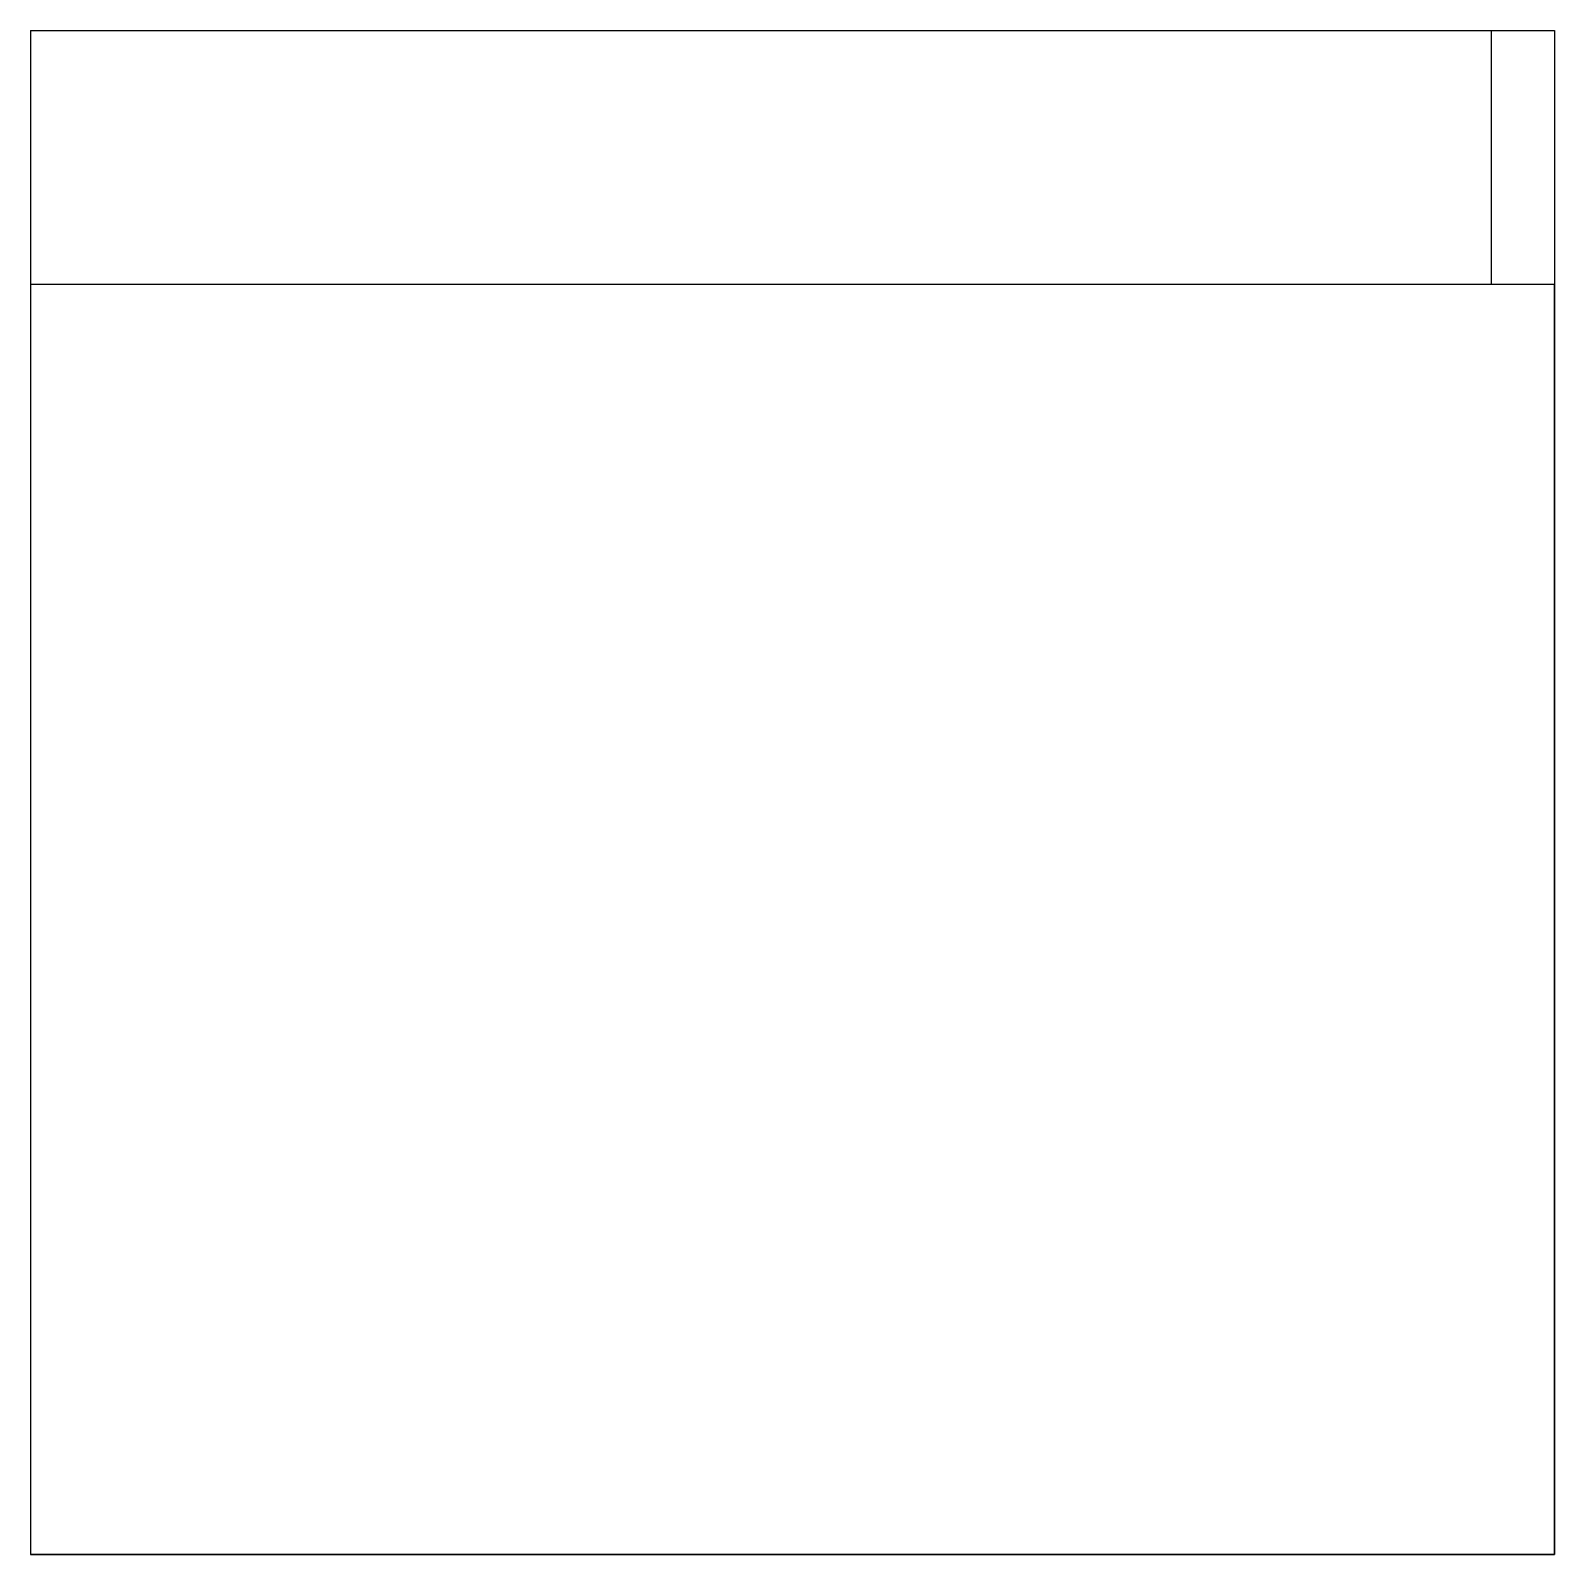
# Model space of a CAD drawing. Extents: x 0 to 60, y -60 to 0.
import ezdxf

# ---------------------------------------------------------------- set-up
doc = ezdxf.new("R2010")
doc.units = 0
doc.layers.get('0').update_dxf_attribs({"linetype": 'CONTINUOUS'})

msp = doc.modelspace()

# ---------------------------------------------------------------- linework, layer by layer
at = {"linetype": 'CONTINUOUS'}
for p, q in [((0, 0), (0, -60)), ((0, 0), (60, 0)), ((57.5, 0), (57.5, -10)), ((60, 0), (60, -60)), ((60, -10), (0, -10)), ((60, -10), (0, -10)), ((60, -60), (60, -10)), ((60, -60), (0, -60)), ((0, -60), (60, -60))]:
    msp.add_line(p, q, dxfattribs=at)

doc.saveas('drawing.dxf')
